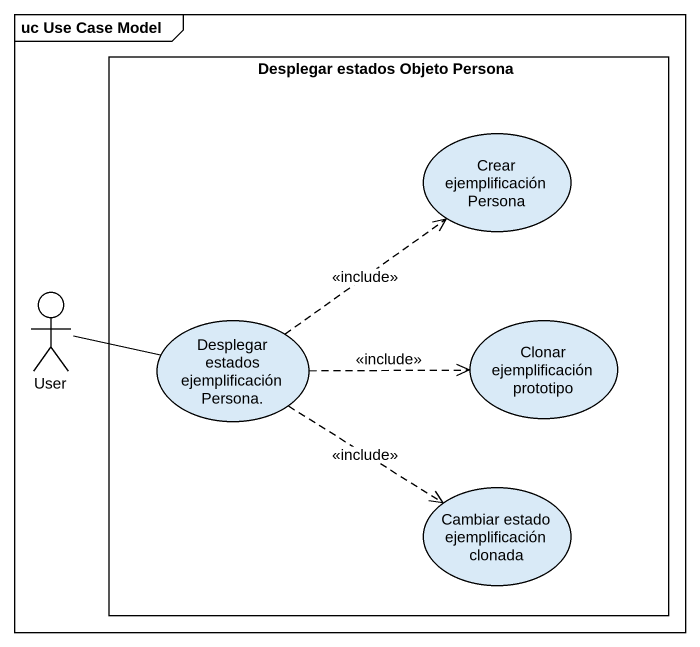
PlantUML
@startuml
mainframe uc Use Case Model
rectangle "Desplegar estados Objeto Persona" as Desplegar_estados_Objeto {
  usecase "Crear ejemplificación Persona" as Crear_ejemplificación
  usecase "Desplegar estados ejemplificación Persona." as Desplegar_estados
  usecase "Clonar ejemplificación prototipo" as Clonar_ejemplificación
  usecase "Cambiar estado ejemplificación clonada" as Cambiar_estado
}
actor User
User -right- Desplegar_estados
Desplegar_estados .up.> Crear_ejemplificación : <<include>>
Desplegar_estados .right.> Clonar_ejemplificación : <<include>>
Desplegar_estados ..> Cambiar_estado : <<include>>
@enduml
